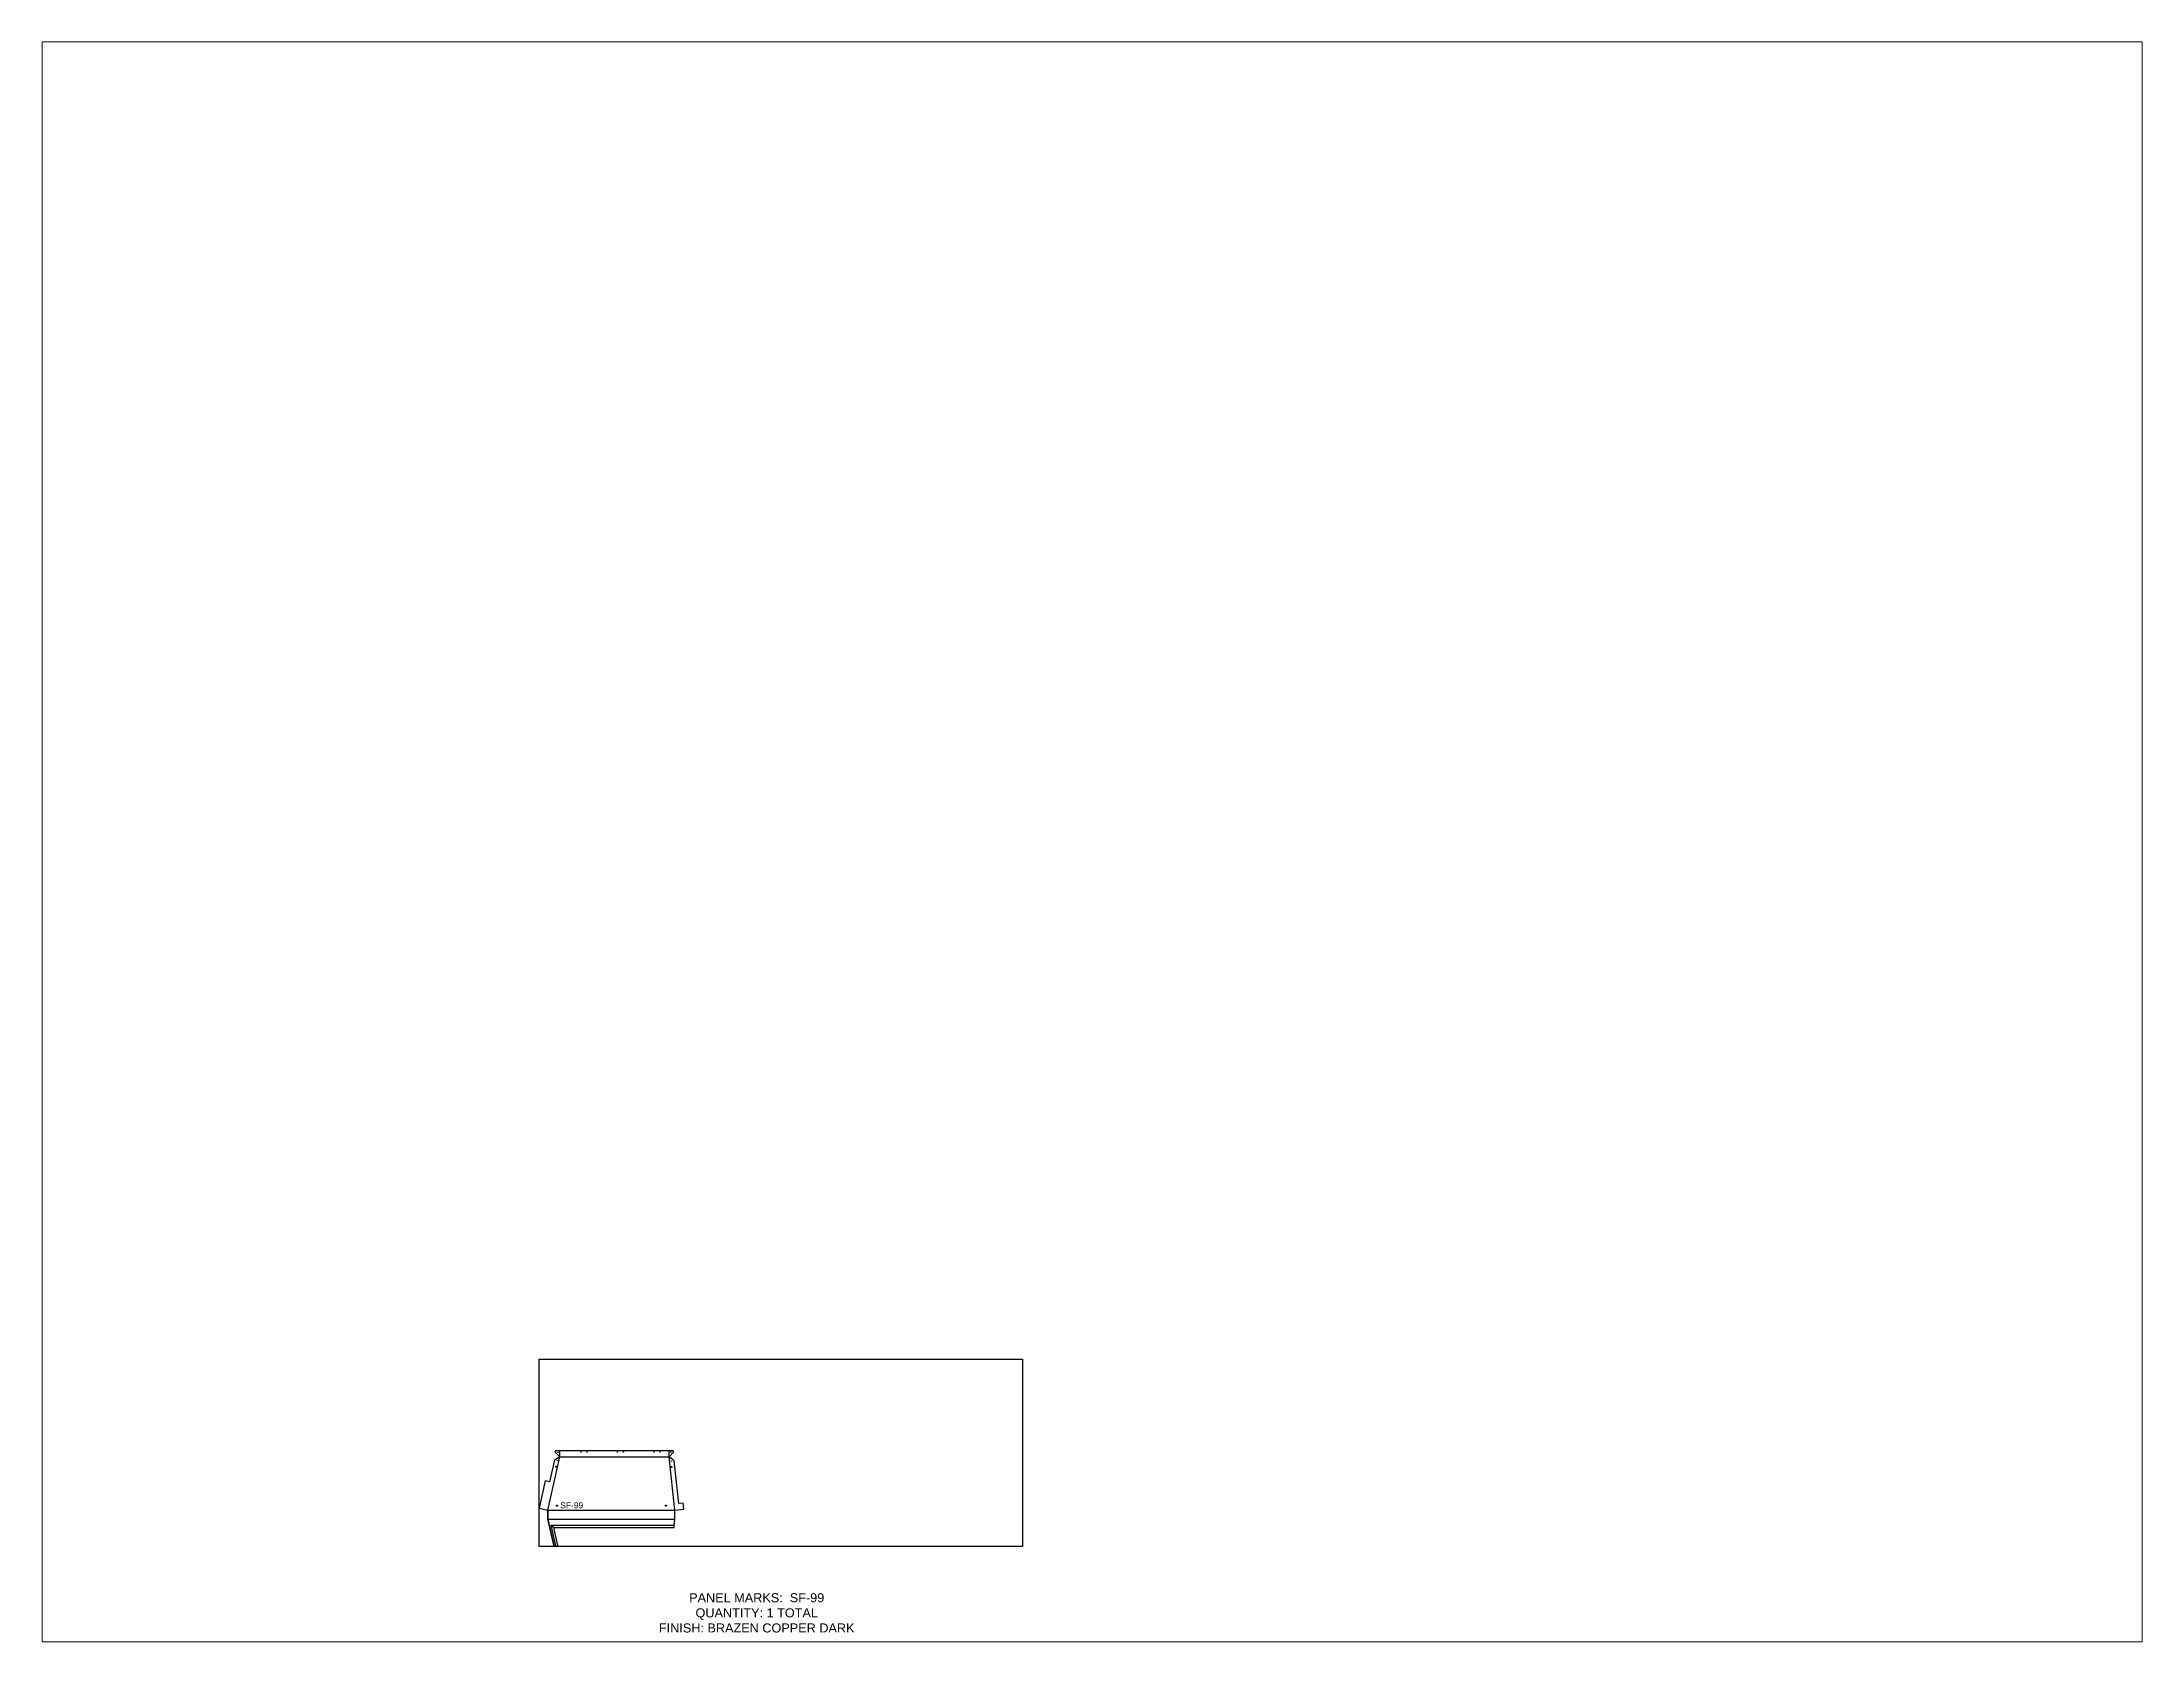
# Paper-space layout 'Layout1' of a CAD drawing. Header units: inches. Extents: x 1.05 to 9.45, y 0.8 to 7.2.
# The model-space entities are those that its viewports show. They can reach past a viewport. Long polylines and large blocks are cut down to what shows.
import ezdxf

# ---------------------------------------------------------------- set-up
doc = ezdxf.new("R2010")
doc.units = ezdxf.units.IN
doc.header["$MEASUREMENT"] = 0
doc.linetypes.add('HIDDEN', pattern=[0.375, 0.25, -0.125])
doc.linetypes.add('PHANTOM', pattern=[2.5, 1.25, -0.25, 0.25, -0.25, 0.25, -0.25])
for name, color, linetype in [('CUT', 7, 'Continuous'), ('DIMS', 1, 'Continuous'), ('HOLES', 6, 'Continuous'), ('RELIEF', 82, 'Continuous'), ('ROUT', 1, 'HIDDEN'), ('SHEET', 5, 'PHANTOM'), ('TEXT', 2, 'PHANTOM'), ('WEEPS', 3, 'HIDDEN')]:
    doc.layers.add(name, color=color, linetype=linetype)
doc.styles.get("Standard").update_dxf_attribs({"font": 'arial.ttf'})

msp = doc.modelspace()

# ---------------------------------------------------------------- linework, layer by layer
at = {"layer": 'CUT', "ltscale": 0.25}
msp.add_lwpolyline([(2.03, 21.66), (0, 12.66), (2.93, 12), (2.93, 9), (4.96, 0), (6.24, 0.29), (4.88, 6.31), (44.75, 6.31), (44.75, 7), (44.97, 9), (44.97, 12), (47.95, 12.32), (47.73, 14.32), (46.24, 14.16), (44.69, 28.35), (43.04, 29.69), (44.55, 31.19), (44.55, 31.59), (5.38, 31.59), (5.38, 31.19), (6.92, 29.69), (5.12, 28.52), (3.5, 21.33)], close=True, dxfattribs=at)
at = {"layer": 'HOLES', "ltscale": 0.25}
for centre in [(5.97, 28.33), (6.3, 31.17), (13.92, 31.22), (15.92, 31.22), (25.92, 31.22), (27.92, 31.22), (38.04, 31.22), (40.04, 31.22), (43.66, 31.19), (43.83, 28.25)]:
    msp.add_circle(centre, 0.0625, dxfattribs=at)
at = {"layer": 'RELIEF'}
msp.add_line((4.12, 6.92), (4.88, 6.31), dxfattribs=at)
at = {"layer": 'ROUT', "ltscale": 0.25}
for p, q in [((6.92, 29.69), (43.04, 29.69)), ((2.93, 9), (44.97, 9))]:
    msp.add_line(p, q, dxfattribs=at)
for points in [[(4.96, 0), (2.93, 9), (2.93, 12), (6.92, 29.69), (6.92, 31.59)], [(5.57, 0.14), (4.02, 7), (44.75, 7), (44.97, 9), (44.97, 12), (43.04, 29.69), (43.04, 31.59)], [(2.03, 21.66), (0, 12.66), (2.93, 12), (44.97, 12), (47.95, 12.32), (47.73, 14.32)]]:
    msp.add_lwpolyline(points, dxfattribs=at)
at = {"layer": 'SHEET'}
msp.add_lwpolyline([(0, 62), (160, 62), (160, 0), (0, 0)], close=True, dxfattribs=at)
at = {"layer": 'WEEPS', "ltscale": 0.25}
for centre in [(5.75, 26.36), (43.82, 26.25), (5.93, 13.5), (41.97, 13.5)]:
    msp.add_circle(centre, 0.188, dxfattribs=at)

# ---------------------------------------------------------------- texts
at = {"layer": 'DIMS', "ltscale": 0.25, "insert": (10.81, 12.57), "char_height": 2, "attachment_point": 8}
msp.add_mtext_dynamic_manual_height_columns('SF-99', width=3.0859, gutter_width=10, heights=[2.07], dxfattribs=at)
at = {"layer": 'TEXT', "insert": (72.05, -22.01), "char_height": 3, "attachment_point": 5}
msp.add_mtext_dynamic_manual_height_columns('PANEL MARKS:  SF-99\\PQUANTITY: 1 TOTAL\\PFINISH: BRAZEN COPPER DARK', width=199.7409, gutter_width=1, heights=[0], dxfattribs=at)

psp = doc.layouts.get("Layout1")

# ---------------------------------------------------------------- viewports
at = {"layer": 'CUT'}
psp.add_viewport(center=(5.25, 4), size=(8.4, 6.4), view_center_point=(183.0157, 233.1318), view_height=529.538938, dxfattribs=at)

doc.saveas('drawing.dxf')
